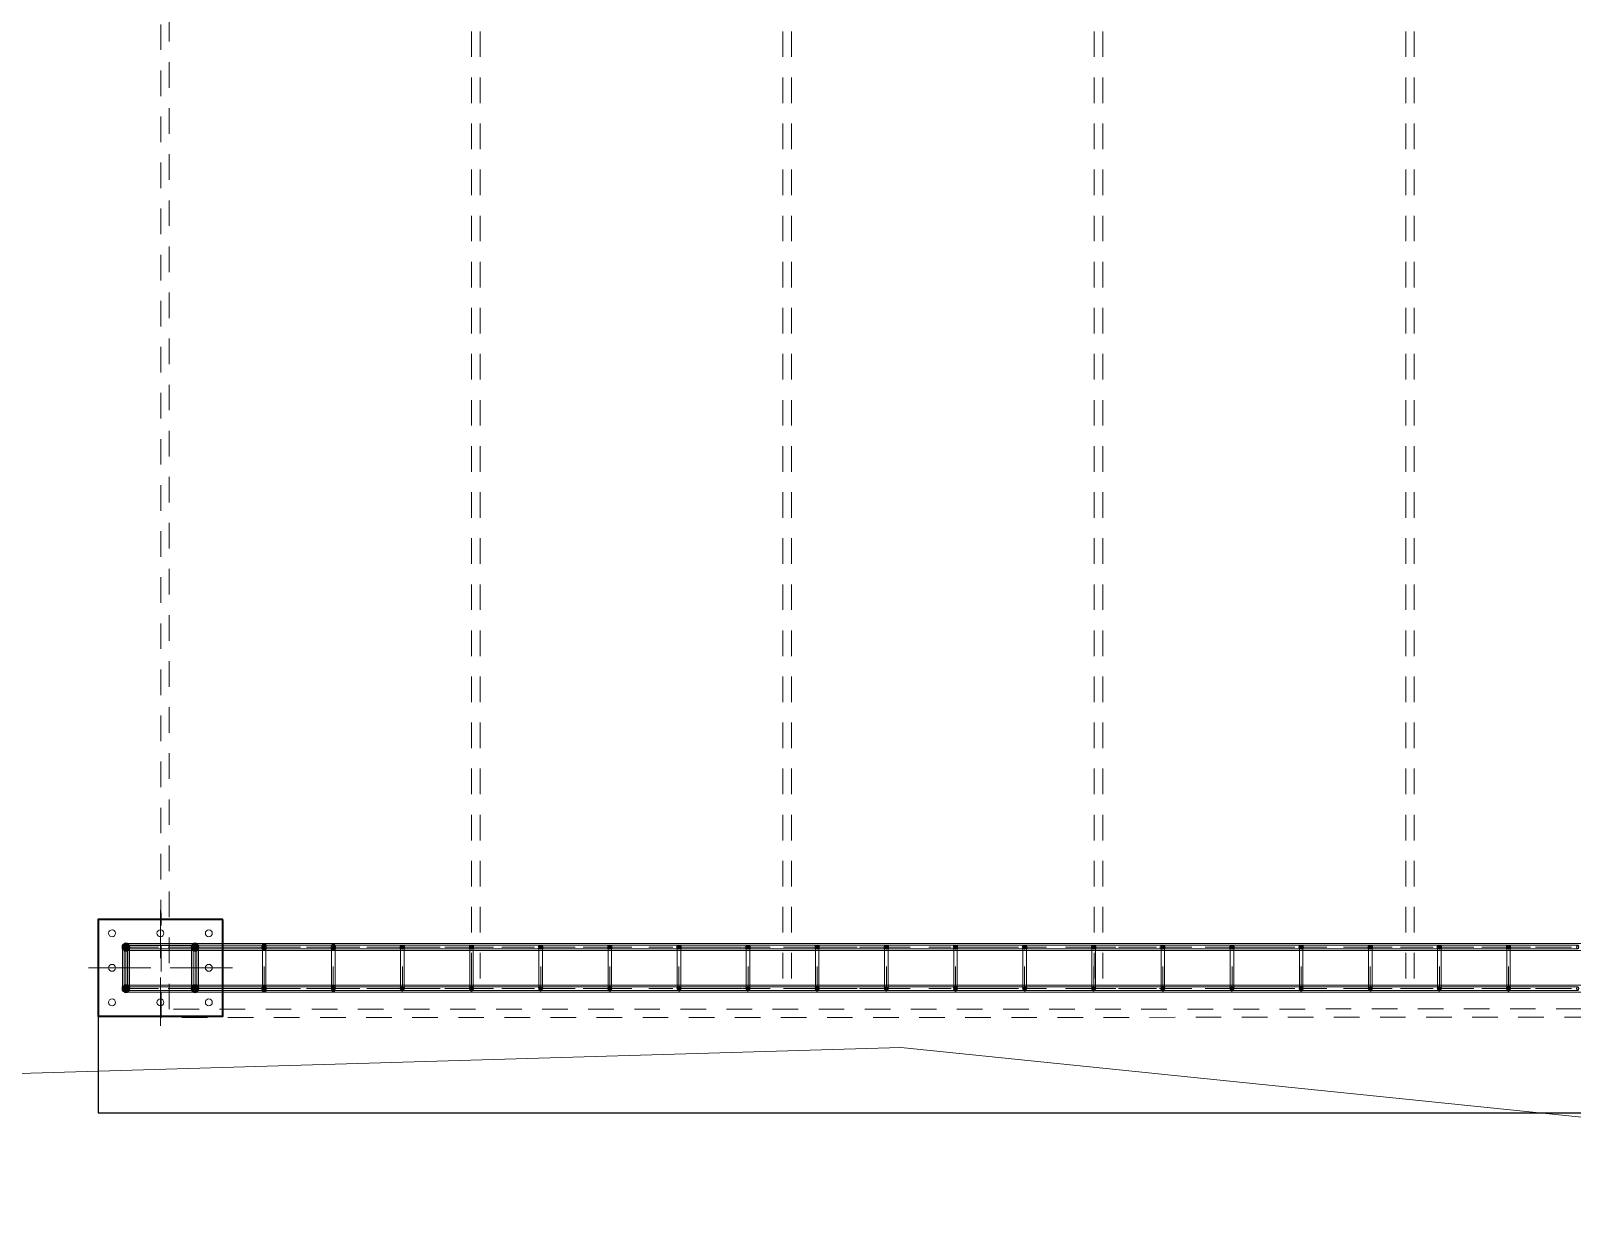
# Model space of a CAD drawing. Header units: inches. Extents: x 1693 to 10990, y 1878 to 5055.
# Drawn here: x 10268.75 to 10276.28, y 4376.28 to 4382.13 of the extents above; entities that cross this region are included whole.
import ezdxf

# ---------------------------------------------------------------- set-up
doc = ezdxf.new("R2010")
doc.units = ezdxf.units.IN
doc.header["$PDMODE"] = 1
doc.linetypes.add('HIDDEN2', pattern=[0.1875, 0.125, -0.0625])
doc.linetypes.add('Punto & Rayas', pattern=[0.335139, 0.15875, -0.088194, 0, -0.088194])
for name, color, linetype, lineweight, true_color in [('BLOQUE E-MOBILIARIO_Pluma_Nº__167', 7, 'Continuous', 13, 0x6a6a6a), ('TE F-ATRIO_Pluma_Nº__89', 7, 'Continuous', 5, 0x71cebe), ('TE F-MALLA RASCHEL_Pluma_Nº__28', 7, 'Continuous', 35, 0xa80f02), ('TE F-MALLA RASCHEL_Pluma_Nº__69', 7, 'Continuous', 5, 0x71cebe), ('TE F-MALLA RASCHEL_Pluma_Nº__88', 7, 'Continuous', 20, 0xfd4435), ('TE F-MALLA RASCHEL_Pluma_Nº__90', 7, 'Continuous', 5, 0x00bfbf)]:
    doc.layers.add(name, color=color, linetype=linetype, lineweight=lineweight, true_color=true_color)
doc.layers.add('Nuevo_PISOS_Pluma_Nº__252', color=252, linetype='Continuous', lineweight=13)
doc.layers.add('TE F-MALLA RASCHEL_Pluma_Nº__20', color=1, linetype='Continuous', lineweight=13)
doc.layers.add('TE F-ATRIO', color=7, linetype='Continuous')
doc.layers.add('TE F-MALLA RASCHEL', color=7, linetype='Continuous')
pattern_1 = [(45, (0, 0), (-0.07955, 0.07955), []), (45, (-0.02652, 0.02652), (-0.07955, 0.07955), [])]

# ---------------------------------------------------------------- blocks, each defined once
blk = doc.blocks.new('Forjado_191', base_point=(-11.758, 10.691))
at = {"layer": 'TE F-ATRIO_Pluma_Nº__89', "color": 123, "linetype": 'Continuous', "lineweight": 5, "true_color": 0x71cebe, "flags": 128}
blk.add_lwpolyline([(-11.758, 10.691), (-10.858, 10.691), (-10.858, 11.391), (-11.758, 11.391)], close=True, dxfattribs=at)
blk = doc.blocks.new('Pilar_355', base_point=(-11.308, 11.041))
at = {"layer": 'TE F-MALLA RASCHEL_Pluma_Nº__20', "color": 1, "linetype": 'Continuous', "lineweight": 13}
for p, q in [((-11.308, 11.111), (-11.308, 11.461)), ((-11.378, 11.041), (-11.828, 11.041)), ((-11.238, 11.041), (-10.788, 11.041)), ((-11.308, 10.971), (-11.308, 10.621))]:
    blk.add_line(p, q, dxfattribs=at)
blk.add_point((-11.308, 11.041), dxfattribs=at)
at = {"layer": 'TE F-MALLA RASCHEL_Pluma_Nº__28', "color": 14, "linetype": 'Continuous', "lineweight": 35, "true_color": 0xa80f02, "flags": 128}
blk.add_lwpolyline([(-10.858, 11.391), (-11.758, 11.391), (-11.758, 10.691), (-10.858, 10.691)], close=True, dxfattribs=at)
blk = doc.blocks.new('CHS Viga Conf en Caliente 23')
at = {"layer": 'TE F-MALLA RASCHEL_Pluma_Nº__69', "color": 123, "linetype": 'Punto & Rayas', "lineweight": 5, "true_color": 0x71cebe}
blk.add_line((0, 0), (0.5, 0), dxfattribs=at)
at = {"layer": 'TE F-MALLA RASCHEL_Pluma_Nº__90', "color": 132, "linetype": 'Continuous', "lineweight": 5, "true_color": 0x00bfbf}
for p, q in [((-0.009, 0), (-0.006, 0.009)), ((-0.006, 0.009), (0, 0.013)), ((0, 0.013), (0.5, 0.013)), ((0.491, 0), (0.494, 0.009)), ((0.494, -0.009), (0.491, 0)), ((0.495, 0.007), (0.493, 0)), ((0.493, 0), (0.495, -0.007)), ((0.494, 0.009), (0.5, 0.013)), ((0.5, 0.01), (0.495, 0.007)), ((0.5, 0.013), (0.506, 0.009)), ((0.505, 0.007), (0.5, 0.01)), ((0.507, 0), (0.505, 0.007)), ((0.505, -0.007), (0.507, 0)), ((0.506, 0.009), (0.509, 0)), ((0.509, 0), (0.506, -0.009)), ((-0.006, -0.009), (-0.009, 0)), ((0, -0.013), (-0.006, -0.009)), ((0, -0.013), (0.5, -0.013)), ((0.5, -0.013), (0.494, -0.009)), ((0.495, -0.007), (0.5, -0.01)), ((0.5, -0.01), (0.505, -0.007)), ((0.506, -0.009), (0.5, -0.013))]:
    blk.add_line(p, q, dxfattribs=at)
blk = doc.blocks.new('CHS Conf en Caliente 23')
at = {"layer": 'TE F-MALLA RASCHEL', "linetype": 'Continuous', "lineweight": 0, "true_color": 0xffffff}
h = blk.add_hatch(dxfattribs=at)
h.set_pattern_fill('ACERO', style=0, pattern_type=2)
h.set_pattern_definition(pattern_1)
h.paths.add_polyline_path([(0.0127, 0, 1), (-0.0127, 0, 1)])
h.paths.add_polyline_path([(0.0097, 0, -1), (-0.0097, 0, -1)], flags=0)
at = {"layer": 'TE F-MALLA RASCHEL_Pluma_Nº__28', "color": 14, "linetype": 'Continuous', "lineweight": 35, "true_color": 0xa80f02}
for radius, start, end in [(0.0127, 0, 180), (0.0127, 180, 0), (0.0097, 0, 180), (0.0097, 180, 0)]:
    blk.add_arc((0, 0), radius, start, end, dxfattribs=at)
blk = doc.blocks.new('CHS Conf en Caliente 23_3')
at = {"layer": 'TE F-MALLA RASCHEL', "linetype": 'Continuous', "lineweight": 0, "true_color": 0xffffff}
h = blk.add_hatch(dxfattribs=at)
h.set_pattern_fill('ACERO', style=0, pattern_type=2)
h.set_pattern_definition(pattern_1)
h.paths.add_polyline_path([(0.0254, 0, 1), (-0.0254, 0, 1)])
h.paths.add_polyline_path([(0.0224, 0, -1), (-0.0224, 0, -1)], flags=0)
at = {"layer": 'TE F-MALLA RASCHEL_Pluma_Nº__28', "color": 14, "linetype": 'Continuous', "lineweight": 35, "true_color": 0xa80f02}
for radius, start, end in [(0.0254, 0, 180), (0.0254, 180, 0), (0.0224, 0, 180), (0.0224, 180, 0)]:
    blk.add_arc((0, 0), radius, start, end, dxfattribs=at)
blk = doc.blocks.new('CHS Viga Conf en Caliente 23_2')
at = {"layer": 'TE F-MALLA RASCHEL_Pluma_Nº__69', "color": 123, "linetype": 'Punto & Rayas', "lineweight": 5, "true_color": 0x71cebe}
blk.add_line((0, 0), (0.5, 0), dxfattribs=at)
at = {"layer": 'TE F-MALLA RASCHEL_Pluma_Nº__90', "color": 132, "linetype": 'Continuous', "lineweight": 5, "true_color": 0x00bfbf}
for p, q in [((0.25, 0.0127), (0, 0.0127)), ((0, 0.0127), (0, 0)), ((0, 0), (0, -0.0127)), ((0.5, 0.0127), (0.25, 0.0127)), ((0.5, 0), (0.5, 0.0127)), ((0.5, -0.0127), (0.5, 0)), ((0, -0.0127), (0.25, -0.0127)), ((0.25, -0.0127), (0.5, -0.0127))]:
    blk.add_line(p, q, dxfattribs=at)
blk = doc.blocks.new('CHS Viga Conf en Caliente 23_3')
at = {"layer": 'TE F-MALLA RASCHEL_Pluma_Nº__69', "color": 123, "linetype": 'Punto & Rayas', "lineweight": 5, "true_color": 0x71cebe}
blk.add_line((0, 0), (0.3, 0), dxfattribs=at)
at = {"layer": 'TE F-MALLA RASCHEL_Pluma_Nº__90', "color": 132, "linetype": 'Continuous', "lineweight": 5, "true_color": 0x00bfbf}
for p, q in [((0.15, 0.0127), (0, 0.0127)), ((0, 0.0127), (0, 0)), ((0, 0), (0, -0.0127)), ((0.3, 0.0127), (0.15, 0.0127)), ((0.3, 0), (0.3, 0.0127)), ((0.3, -0.0127), (0.3, 0)), ((0, -0.0127), (0.15, -0.0127)), ((0.15, -0.0127), (0.3, -0.0127))]:
    blk.add_line(p, q, dxfattribs=at)
blk = doc.blocks.new('CHS Viga Conf en Caliente 23_4')
at = {"layer": 'TE F-MALLA RASCHEL_Pluma_Nº__69', "color": 123, "linetype": 'Punto & Rayas', "lineweight": 5, "true_color": 0x71cebe}
blk.add_line((0, 0), (0.3, 0), dxfattribs=at)
at = {"layer": 'TE F-MALLA RASCHEL_Pluma_Nº__90', "color": 132, "linetype": 'Continuous', "lineweight": 5, "true_color": 0x00bfbf}
for p, q in [((-0.011, 0), (-0.008, 0.009)), ((-0.008, 0.009), (0, 0.013)), ((0, 0.013), (0.3, 0.013)), ((0.289, 0), (0.292, 0.009)), ((0.292, -0.009), (0.289, 0)), ((0.292, 0.009), (0.3, 0.013)), ((0.294, 0.007), (0.292, 0)), ((0.292, 0), (0.294, -0.007)), ((0.3, 0.01), (0.294, 0.007)), ((0.3, 0.013), (0.308, 0.009)), ((0.306, 0.007), (0.3, 0.01)), ((0.308, 0), (0.306, 0.007)), ((0.306, -0.007), (0.308, 0)), ((0.308, 0.009), (0.311, 0)), ((0.311, 0), (0.308, -0.009)), ((-0.008, -0.009), (-0.011, 0)), ((0, -0.013), (-0.008, -0.009)), ((0, -0.013), (0.3, -0.013)), ((0.3, -0.013), (0.292, -0.009)), ((0.294, -0.007), (0.3, -0.01)), ((0.3, -0.01), (0.306, -0.007)), ((0.308, -0.009), (0.3, -0.013))]:
    blk.add_line(p, q, dxfattribs=at)
blk = doc.blocks.new('CHS Viga Conf en Caliente 23_6')
at = {"layer": 'TE F-MALLA RASCHEL_Pluma_Nº__69', "color": 123, "linetype": 'Punto & Rayas', "lineweight": 5, "true_color": 0x71cebe}
blk.add_line((0, 0), (0.5, 0), dxfattribs=at)
at = {"layer": 'TE F-MALLA RASCHEL_Pluma_Nº__90', "color": 132, "linetype": 'Continuous', "lineweight": 5, "true_color": 0x00bfbf}
for p, q in [((-0.018, 0), (-0.013, 0.018)), ((-0.013, 0.018), (0, 0.025)), ((0, 0.025), (0.5, 0.025)), ((0.482, 0), (0.487, 0.018)), ((0.487, -0.018), (0.482, 0)), ((0.489, 0.016), (0.484, 0)), ((0.484, 0), (0.489, -0.016)), ((0.487, 0.018), (0.5, 0.025)), ((0.5, 0.022), (0.489, 0.016)), ((0.5, 0.025), (0.513, 0.018)), ((0.511, 0.016), (0.5, 0.022)), ((0.516, 0), (0.511, 0.016)), ((0.511, -0.016), (0.516, 0)), ((0.513, 0.018), (0.518, 0)), ((0.518, 0), (0.513, -0.018)), ((-0.013, -0.018), (-0.018, 0)), ((0, -0.025), (-0.013, -0.018)), ((0, -0.025), (0.5, -0.025)), ((0.5, -0.025), (0.487, -0.018)), ((0.489, -0.016), (0.5, -0.022)), ((0.5, -0.022), (0.511, -0.016)), ((0.513, -0.018), (0.5, -0.025))]:
    blk.add_line(p, q, dxfattribs=at)
blk = doc.blocks.new('CHS Viga Conf en Caliente 23_7')
at = {"layer": 'TE F-MALLA RASCHEL_Pluma_Nº__69', "color": 123, "linetype": 'Punto & Rayas', "lineweight": 5, "true_color": 0x71cebe}
blk.add_line((0, 0), (1, 0), dxfattribs=at)
at = {"layer": 'TE F-MALLA RASCHEL_Pluma_Nº__90', "color": 132, "linetype": 'Continuous', "lineweight": 5, "true_color": 0x00bfbf}
for p, q in [((-0.011, 0), (-0.008, 0.018)), ((-0.008, 0.018), (0, 0.025)), ((0, 0.025), (1, 0.025)), ((0.989, 0), (0.992, 0.018)), ((0.992, -0.018), (0.989, 0)), ((0.993, 0.016), (0.99, 0)), ((0.99, 0), (0.993, -0.016)), ((0.992, 0.018), (1, 0.025)), ((1, 0.022), (0.993, 0.016)), ((1, 0.025), (1.008, 0.018)), ((1.007, 0.016), (1, 0.022)), ((1.01, 0), (1.007, 0.016)), ((1.007, -0.016), (1.01, 0)), ((1.008, 0.018), (1.011, 0)), ((1.011, 0), (1.008, -0.018)), ((-0.008, -0.018), (-0.011, 0)), ((0, -0.025), (-0.008, -0.018)), ((0, -0.025), (1, -0.025)), ((1, -0.025), (0.992, -0.018)), ((0.993, -0.016), (1, -0.022)), ((1, -0.022), (1.007, -0.016)), ((1.008, -0.018), (1, -0.025))]:
    blk.add_line(p, q, dxfattribs=at)
blk = doc.blocks.new('CHS Viga Conf en Caliente 23_8')
at = {"layer": 'TE F-MALLA RASCHEL_Pluma_Nº__69', "color": 123, "linetype": 'Punto & Rayas', "lineweight": 5, "true_color": 0x71cebe}
blk.add_line((0, 0), (0.3, 0), dxfattribs=at)
at = {"layer": 'TE F-MALLA RASCHEL_Pluma_Nº__90', "color": 132, "linetype": 'Continuous', "lineweight": 5, "true_color": 0x00bfbf}
for p, q in [((0.15, 0.0254), (0, 0.0254)), ((0, 0.0254), (0, 0)), ((0, 0), (0, -0.0254)), ((0.3, 0.0254), (0.15, 0.0254)), ((0.3, 0), (0.3, 0.0254)), ((0.3, -0.0254), (0.3, 0)), ((0, -0.0254), (0.15, -0.0254)), ((0.15, -0.0254), (0.3, -0.0254))]:
    blk.add_line(p, q, dxfattribs=at)
blk = doc.blocks.new('Pilar_402', base_point=(-10.958, 11.291))
at = {"layer": 'TE F-MALLA RASCHEL_Pluma_Nº__88', "color": 20, "linetype": 'Continuous', "lineweight": 20, "true_color": 0xfd4435, "flags": 128}
blk.add_lwpolyline([(-10.983, 11.291, 0.414214), (-10.958, 11.266, 0.414214), (-10.933, 11.291, 0.414214), (-10.958, 11.316, 0.414214)], format="xyb", close=True, dxfattribs=at)
blk = doc.blocks.new('Pilar_403', base_point=(-11.658, 11.291))
at = {"layer": 'TE F-MALLA RASCHEL_Pluma_Nº__88', "color": 20, "linetype": 'Continuous', "lineweight": 20, "true_color": 0xfd4435, "flags": 128}
blk.add_lwpolyline([(-11.633, 11.291, -0.414214), (-11.658, 11.266, -0.414214), (-11.683, 11.291, -0.414214), (-11.658, 11.316, -0.414214)], format="xyb", close=True, dxfattribs=at)
blk = doc.blocks.new('Pilar_404', base_point=(-11.308, 11.291))
at = {"layer": 'TE F-MALLA RASCHEL_Pluma_Nº__88', "color": 20, "linetype": 'Continuous', "lineweight": 20, "true_color": 0xfd4435, "flags": 128}
blk.add_lwpolyline([(-11.283, 11.291, -0.414214), (-11.308, 11.266, -0.414214), (-11.333, 11.291, -0.414214), (-11.308, 11.316, -0.414214)], format="xyb", close=True, dxfattribs=at)
blk = doc.blocks.new('Pilar_405', base_point=(-10.958, 10.791))
at = {"layer": 'TE F-MALLA RASCHEL_Pluma_Nº__88', "color": 20, "linetype": 'Continuous', "lineweight": 20, "true_color": 0xfd4435, "flags": 128}
blk.add_lwpolyline([(-10.983, 10.791, -0.414214), (-10.958, 10.816, -0.414214), (-10.933, 10.791, -0.414214), (-10.958, 10.766, -0.414214)], format="xyb", close=True, dxfattribs=at)
blk = doc.blocks.new('Pilar_406', base_point=(-11.658, 10.791))
at = {"layer": 'TE F-MALLA RASCHEL_Pluma_Nº__88', "color": 20, "linetype": 'Continuous', "lineweight": 20, "true_color": 0xfd4435, "flags": 128}
blk.add_lwpolyline([(-11.633, 10.791, 0.414214), (-11.658, 10.816, 0.414214), (-11.683, 10.791, 0.414214), (-11.658, 10.766, 0.414214)], format="xyb", close=True, dxfattribs=at)
blk = doc.blocks.new('Pilar_407', base_point=(-11.308, 10.791))
at = {"layer": 'TE F-MALLA RASCHEL_Pluma_Nº__88', "color": 20, "linetype": 'Continuous', "lineweight": 20, "true_color": 0xfd4435, "flags": 128}
blk.add_lwpolyline([(-11.283, 10.791, 0.414214), (-11.308, 10.816, 0.414214), (-11.333, 10.791, 0.414214), (-11.308, 10.766, 0.414214)], format="xyb", close=True, dxfattribs=at)
blk = doc.blocks.new('Pilar_408', base_point=(-10.958, 11.041))
at = {"layer": 'TE F-MALLA RASCHEL_Pluma_Nº__88', "color": 20, "linetype": 'Continuous', "lineweight": 20, "true_color": 0xfd4435, "flags": 128}
blk.add_lwpolyline([(-10.983, 11.041, 0.414214), (-10.958, 11.016, 0.414214), (-10.933, 11.041, 0.414214), (-10.958, 11.066, 0.414214)], format="xyb", close=True, dxfattribs=at)
blk = doc.blocks.new('Pilar_409', base_point=(-11.658, 11.041))
at = {"layer": 'TE F-MALLA RASCHEL_Pluma_Nº__88', "color": 20, "linetype": 'Continuous', "lineweight": 20, "true_color": 0xfd4435, "flags": 128}
blk.add_lwpolyline([(-11.683, 11.041, 0.414214), (-11.658, 11.016, 0.414214), (-11.633, 11.041, 0.414214), (-11.658, 11.066, 0.414214)], format="xyb", close=True, dxfattribs=at)

msp = doc.modelspace()

# ---------------------------------------------------------------- linework, layer by layer
msp.add_lwpolyline([(10269.083, 4377.3148), (10269.083, 4376.8438), (10293.3199, 4376.8438), (10293.3199, 4377.3148)])
at = {"layer": 'BLOQUE E-MOBILIARIO_Pluma_Nº__167', "color": 251, "linetype": 'Continuous', "lineweight": 13, "true_color": 0x6a6a6a}
msp.add_lwpolyline([(10267.8066, 4388.7091), (10267.8063, 4387.6965), (10268.0145, 4387.6965), (10268.0136, 4385.0977), (10268.834, 4385.0975), (10268.833, 4382.2893), (10268.0126, 4382.2896), (10268.0116, 4379.3903), (10267.8034, 4379.3903), (10267.8031, 4378.479), (10267.1542, 4378.4792), (10267.1589, 4376.99), (10269.9628, 4377.0723), (10273.0017, 4377.1615), (10289.8935, 4375.4336), (10292.4999, 4375.5349), (10292.4998, 4375.2374), (10296.0775, 4375.2366)], dxfattribs=at)
at = {"layer": 'Nuevo_PISOS_Pluma_Nº__252', "linetype": 'HIDDEN2'}
for p, q in [((10270.9056, 4387.2987), (10270.9056, 4377.4498)), ((10270.9476, 4387.2987), (10270.9476, 4377.4498)), ((10272.4258, 4387.2987), (10272.4258, 4377.4498)), ((10272.4679, 4387.2987), (10272.4679, 4377.4498)), ((10273.9461, 4387.2987), (10273.9461, 4377.4498)), ((10273.9881, 4387.2987), (10273.9881, 4377.4498)), ((10275.4663, 4387.2987), (10275.4663, 4377.4498)), ((10275.5084, 4387.2987), (10275.5084, 4377.4498))]:
    msp.add_line(p, q, dxfattribs=at)
for points in [[(10269.3868, 4387.4337), (10293.0161, 4387.4337), (10293.0161, 4377.3147), (10269.3896, 4377.3081)], [(10269.4273, 4387.3932), (10292.9727, 4387.3998), (10292.9756, 4377.3552), (10269.4301, 4377.3486)]]:
    msp.add_lwpolyline(points, close=True, dxfattribs=at)
at = {"layer": 'TE F-MALLA RASCHEL_Pluma_Nº__69', "color": 123, "linetype": 'Punto & Rayas', "lineweight": 5, "true_color": 0x71cebe}
for p, q in [((10269.218, 4377.6523), (10293.202, 4377.6523)), ((10269.218, 4377.6523), (10293.202, 4377.6523)), ((10269.218, 4377.4498), (10293.202, 4377.4498)), ((10269.218, 4377.4498), (10293.202, 4377.4498))]:
    msp.add_line(p, q, dxfattribs=at)
at = {"layer": 'TE F-MALLA RASCHEL_Pluma_Nº__90', "color": 132, "linetype": 'Continuous', "lineweight": 5, "true_color": 0x00bfbf}
for p, q in [((10277.656, 4377.6695), (10269.218, 4377.6695)), ((10269.218, 4377.6695), (10269.218, 4377.6523)), ((10277.656, 4377.6695), (10269.218, 4377.6695)), ((10269.218, 4377.6695), (10269.218, 4377.6523)), ((10269.218, 4377.6523), (10269.218, 4377.6352)), ((10269.218, 4377.6523), (10269.218, 4377.6352)), ((10269.218, 4377.6352), (10277.656, 4377.6352)), ((10269.218, 4377.6352), (10277.656, 4377.6352)), ((10277.656, 4377.467), (10269.218, 4377.467)), ((10269.218, 4377.467), (10269.218, 4377.4498)), ((10277.656, 4377.467), (10269.218, 4377.467)), ((10269.218, 4377.467), (10269.218, 4377.4498)), ((10269.218, 4377.4498), (10269.218, 4377.4327)), ((10269.218, 4377.4498), (10269.218, 4377.4327)), ((10269.218, 4377.4327), (10277.656, 4377.4327)), ((10269.218, 4377.4327), (10277.656, 4377.4327))]:
    msp.add_line(p, q, dxfattribs=at)

# ---------------------------------------------------------------- block references
at = {"layer": 'TE F-ATRIO', "color": 123, "linetype": 'Continuous', "lineweight": 5, "true_color": 0x71cebe, "xscale": 0.6750421965442606, "yscale": 0.6750421965442606, "zscale": 0.6750421965442606}
msp.add_blockref('Forjado_191', (10269.083, 4377.3148), dxfattribs=at)
at = {"layer": 'TE F-MALLA RASCHEL', "color": 14, "lineweight": 35, "true_color": 0xa80f02, "xscale": 0.6750421965442606, "yscale": 0.6750421965442606, "zscale": 0.6750421965442606}
for name, p in [('Pilar_355', (10269.3868, 4377.5511)), ('Pilar_403', (10269.1505, 4377.7198)), ('Pilar_404', (10269.3868, 4377.7198)), ('Pilar_402', (10269.623, 4377.7198)), ('Pilar_409', (10269.1505, 4377.5511)), ('Pilar_408', (10269.623, 4377.5511)), ('Pilar_406', (10269.1505, 4377.3823)), ('Pilar_407', (10269.3868, 4377.3823)), ('Pilar_405', (10269.623, 4377.3823))]:
    msp.add_blockref(name, p, dxfattribs=at)
at = {"layer": 'TE F-MALLA RASCHEL', "color": 104, "linetype": 'Continuous', "lineweight": 5, "true_color": 0x029e21, "yscale": 0.6750421965442606, "zscale": 0.6750421965442606}
for name, p, xscale in [('CHS Conf en Caliente 23_3', (10269.218, 4377.6523), 0.6750421965442606), ('CHS Conf en Caliente 23_3', (10269.5555, 4377.6523), 0.6750421965442606), ('CHS Viga Conf en Caliente 23_6', (10269.5555, 4377.6523), 0.6750421965442606), ('CHS Viga Conf en Caliente 23_7', (10269.5555, 4377.6523), 0.6750421965442606), ('CHS Conf en Caliente 23_3', (10269.218, 4377.4498), 0.6750421965442606), ('CHS Conf en Caliente 23_3', (10269.5555, 4377.4498), 0.6750421965442606), ('CHS Viga Conf en Caliente 23_6', (10269.5555, 4377.4498), 0.6750421965442606), ('CHS Viga Conf en Caliente 23_7', (10269.5555, 4377.4498), 0.6750421965442606), ('CHS Viga Conf en Caliente 23', (10269.218, 4377.4498), 0.6750421965442606), ('CHS Viga Conf en Caliente 23', (10269.5555, 4377.4498), -0.6750421965442606), ('CHS Viga Conf en Caliente 23', (10269.218, 4377.4498), 0.6750421965442606), ('CHS Viga Conf en Caliente 23', (10269.5555, 4377.4498), -0.6750421965442606), ('CHS Viga Conf en Caliente 23', (10269.218, 4377.4498), 0.6750421965442606), ('CHS Viga Conf en Caliente 23', (10269.5555, 4377.4498), -0.6750421965442606), ('CHS Viga Conf en Caliente 23', (10269.218, 4377.4498), 0.6750421965442606), ('CHS Viga Conf en Caliente 23', (10269.5555, 4377.4498), -0.6750421965442606), ('CHS Viga Conf en Caliente 23', (10269.218, 4377.4498), 0.6750421965442606), ('CHS Viga Conf en Caliente 23', (10269.5555, 4377.4498), -0.6750421965442606), ('CHS Viga Conf en Caliente 23', (10269.218, 4377.4498), 0.6750421965442606), ('CHS Viga Conf en Caliente 23', (10269.5555, 4377.4498), -0.6750421965442606), ('CHS Viga Conf en Caliente 23', (10269.5555, 4377.4498), -0.6750421965442606), ('CHS Viga Conf en Caliente 23', (10269.218, 4377.4498), 0.6750421965442606), ('CHS Viga Conf en Caliente 23_2', (10269.218, 4377.4498), 0.6750421965442606), ('CHS Viga Conf en Caliente 23_2', (10269.218, 4377.4498), 0.6750421965442606), ('CHS Viga Conf en Caliente 23_2', (10269.218, 4377.4498), 0.6750421965442606), ('CHS Viga Conf en Caliente 23_2', (10269.218, 4377.4498), 0.6750421965442606), ('CHS Viga Conf en Caliente 23_2', (10269.218, 4377.4498), 0.6750421965442606), ('CHS Viga Conf en Caliente 23_2', (10269.218, 4377.4498), 0.6750421965442606), ('CHS Viga Conf en Caliente 23_2', (10269.218, 4377.4498), 0.6750421965442606), ('CHS Viga Conf en Caliente 23_2', (10269.218, 4377.4498), 0.6750421965442606), ('CHS Viga Conf en Caliente 23_2', (10269.218, 4377.4498), 0.6750421965442606), ('CHS Viga Conf en Caliente 23_2', (10269.218, 4377.4498), 0.6750421965442606), ('CHS Viga Conf en Caliente 23_2', (10269.218, 4377.4498), 0.6750421965442606), ('CHS Viga Conf en Caliente 23', (10269.893, 4377.4498), -0.6750421965442606), ('CHS Viga Conf en Caliente 23', (10269.5555, 4377.4498), 0.6750421965442606), ('CHS Conf en Caliente 23', (10269.893, 4377.4498), 0.6750421965442606), ('CHS Viga Conf en Caliente 23', (10270.2306, 4377.4498), -0.6750421965442606), ('CHS Viga Conf en Caliente 23', (10269.893, 4377.4498), 0.6750421965442606), ('CHS Conf en Caliente 23', (10270.2306, 4377.4498), 0.6750421965442606), ('CHS Viga Conf en Caliente 23', (10270.5681, 4377.4498), -0.6750421965442606), ('CHS Viga Conf en Caliente 23', (10270.2306, 4377.4498), 0.6750421965442606), ('CHS Conf en Caliente 23', (10270.5681, 4377.4498), 0.6750421965442606), ('CHS Viga Conf en Caliente 23', (10270.5681, 4377.4498), 0.6750421965442606), ('CHS Conf en Caliente 23', (10270.9056, 4377.4498), 0.6750421965442606), ('CHS Viga Conf en Caliente 23', (10270.9056, 4377.4498), 0.6750421965442606), ('CHS Conf en Caliente 23', (10271.2431, 4377.4498), 0.6750421965442606), ('CHS Viga Conf en Caliente 23', (10271.2431, 4377.4498), 0.6750421965442606), ('CHS Conf en Caliente 23', (10271.5806, 4377.4498), 0.6750421965442606), ('CHS Viga Conf en Caliente 23', (10271.5806, 4377.4498), 0.6750421965442606), ('CHS Conf en Caliente 23', (10271.9182, 4377.4498), 0.6750421965442606), ('CHS Viga Conf en Caliente 23', (10271.9182, 4377.4498), 0.6750421965442606), ('CHS Conf en Caliente 23', (10272.2557, 4377.4498), 0.6750421965442606), ('CHS Viga Conf en Caliente 23', (10272.2557, 4377.4498), 0.6750421965442606), ('CHS Conf en Caliente 23', (10272.5932, 4377.4498), 0.6750421965442606), ('CHS Viga Conf en Caliente 23', (10272.5932, 4377.4498), 0.6750421965442606), ('CHS Conf en Caliente 23', (10272.9307, 4377.4498), 0.6750421965442606), ('CHS Viga Conf en Caliente 23', (10272.9307, 4377.4498), 0.6750421965442606), ('CHS Conf en Caliente 23', (10273.2683, 4377.4498), 0.6750421965442606), ('CHS Viga Conf en Caliente 23', (10273.2683, 4377.4498), 0.6750421965442606), ('CHS Conf en Caliente 23', (10273.6058, 4377.4498), 0.6750421965442606), ('CHS Viga Conf en Caliente 23', (10273.6058, 4377.4498), 0.6750421965442606), ('CHS Conf en Caliente 23', (10273.9433, 4377.4498), 0.6750421965442606), ('CHS Viga Conf en Caliente 23', (10273.9433, 4377.4498), 0.6750421965442606), ('CHS Conf en Caliente 23', (10274.2808, 4377.4498), 0.6750421965442606), ('CHS Viga Conf en Caliente 23', (10274.2808, 4377.4498), 0.6750421965442606), ('CHS Conf en Caliente 23', (10274.6183, 4377.4498), 0.6750421965442606), ('CHS Viga Conf en Caliente 23', (10274.6183, 4377.4498), 0.6750421965442606), ('CHS Conf en Caliente 23', (10274.9559, 4377.4498), 0.6750421965442606), ('CHS Viga Conf en Caliente 23', (10274.9559, 4377.4498), 0.6750421965442606), ('CHS Conf en Caliente 23', (10275.2934, 4377.4498), 0.6750421965442606), ('CHS Viga Conf en Caliente 23', (10275.2934, 4377.4498), 0.6750421965442606), ('CHS Conf en Caliente 23', (10275.6309, 4377.4498), 0.6750421965442606), ('CHS Viga Conf en Caliente 23', (10275.6309, 4377.4498), 0.6750421965442606), ('CHS Conf en Caliente 23', (10275.9684, 4377.4498), 0.6750421965442606), ('CHS Viga Conf en Caliente 23', (10275.9684, 4377.4498), 0.6750421965442606)]:
    msp.add_blockref(name, p, dxfattribs=dict(at, xscale=xscale))
for name, p, xscale, rotation in [('CHS Viga Conf en Caliente 23_8', (10269.218, 4377.4498), -0.6750421965442606, 270), ('CHS Viga Conf en Caliente 23_4', (10269.218, 4377.4498), -0.6750421965442606, 270), ('CHS Viga Conf en Caliente 23_4', (10269.218, 4377.6523), 0.6750421965442606, 270), ('CHS Viga Conf en Caliente 23_4', (10269.218, 4377.4498), -0.6750421965442606, 270), ('CHS Viga Conf en Caliente 23_4', (10269.218, 4377.6523), 0.6750421965442606, 270), ('CHS Viga Conf en Caliente 23_4', (10269.218, 4377.4498), -0.6750421965442606, 270), ('CHS Viga Conf en Caliente 23_4', (10269.218, 4377.6523), 0.6750421965442606, 270), ('CHS Viga Conf en Caliente 23_4', (10269.218, 4377.4498), -0.6750421965442606, 270), ('CHS Viga Conf en Caliente 23_4', (10269.218, 4377.6523), 0.6750421965442606, 270), ('CHS Viga Conf en Caliente 23_4', (10269.218, 4377.4498), -0.6750421965442606, 270), ('CHS Viga Conf en Caliente 23_4', (10269.218, 4377.6523), 0.6750421965442606, 270), ('CHS Viga Conf en Caliente 23_4', (10269.218, 4377.4498), -0.6750421965442606, 270), ('CHS Viga Conf en Caliente 23_4', (10269.218, 4377.6523), 0.6750421965442606, 270), ('CHS Viga Conf en Caliente 23_4', (10269.218, 4377.6523), 0.6750421965442606, 270), ('CHS Viga Conf en Caliente 23_4', (10269.218, 4377.4498), -0.6750421965442606, 270), ('CHS Viga Conf en Caliente 23_3', (10269.218, 4377.4498), -0.6750421965442606, 270), ('CHS Viga Conf en Caliente 23_3', (10269.218, 4377.4498), -0.6750421965442606, 270), ('CHS Viga Conf en Caliente 23_3', (10269.218, 4377.4498), -0.6750421965442606, 270), ('CHS Viga Conf en Caliente 23_3', (10269.218, 4377.4498), -0.6750421965442606, 270), ('CHS Viga Conf en Caliente 23_3', (10269.218, 4377.4498), -0.6750421965442606, 270), ('CHS Viga Conf en Caliente 23_3', (10269.218, 4377.4498), -0.6750421965442606, 270), ('CHS Viga Conf en Caliente 23_3', (10269.218, 4377.4498), -0.6750421965442606, 270), ('CHS Viga Conf en Caliente 23_3', (10269.218, 4377.4498), -0.6750421965442606, 270), ('CHS Viga Conf en Caliente 23_3', (10269.218, 4377.4498), -0.6750421965442606, 270), ('CHS Viga Conf en Caliente 23_3', (10269.218, 4377.4498), -0.6750421965442606, 270), ('CHS Viga Conf en Caliente 23_3', (10269.218, 4377.4498), -0.6750421965442606, 270), ('CHS Viga Conf en Caliente 23', (10269.218, 4377.6523), -0.6750421965442606, 180), ('CHS Viga Conf en Caliente 23', (10269.5555, 4377.6523), 0.6750421965442606, 180), ('CHS Viga Conf en Caliente 23', (10269.218, 4377.6523), -0.6750421965442606, 180), ('CHS Viga Conf en Caliente 23', (10269.5555, 4377.6523), 0.6750421965442606, 180), ('CHS Viga Conf en Caliente 23', (10269.218, 4377.6523), -0.6750421965442606, 180), ('CHS Viga Conf en Caliente 23', (10269.5555, 4377.6523), 0.6750421965442606, 180), ('CHS Viga Conf en Caliente 23', (10269.218, 4377.6523), -0.6750421965442606, 180), ('CHS Viga Conf en Caliente 23', (10269.5555, 4377.6523), 0.6750421965442606, 180), ('CHS Viga Conf en Caliente 23', (10269.218, 4377.6523), -0.6750421965442606, 180), ('CHS Viga Conf en Caliente 23', (10269.5555, 4377.6523), 0.6750421965442606, 180), ('CHS Viga Conf en Caliente 23', (10269.218, 4377.6523), -0.6750421965442606, 180), ('CHS Viga Conf en Caliente 23', (10269.5555, 4377.6523), 0.6750421965442606, 180), ('CHS Viga Conf en Caliente 23', (10269.5555, 4377.6523), 0.6750421965442606, 180), ('CHS Viga Conf en Caliente 23', (10269.218, 4377.6523), -0.6750421965442606, 180), ('CHS Viga Conf en Caliente 23_2', (10269.218, 4377.6523), -0.6750421965442606, 180), ('CHS Viga Conf en Caliente 23_2', (10269.218, 4377.6523), -0.6750421965442606, 180), ('CHS Viga Conf en Caliente 23_2', (10269.218, 4377.6523), -0.6750421965442606, 180), ('CHS Viga Conf en Caliente 23_2', (10269.218, 4377.6523), -0.6750421965442606, 180), ('CHS Viga Conf en Caliente 23_2', (10269.218, 4377.6523), -0.6750421965442606, 180), ('CHS Viga Conf en Caliente 23_2', (10269.218, 4377.6523), -0.6750421965442606, 180), ('CHS Viga Conf en Caliente 23_2', (10269.218, 4377.6523), -0.6750421965442606, 180), ('CHS Viga Conf en Caliente 23_2', (10269.218, 4377.6523), -0.6750421965442606, 180), ('CHS Viga Conf en Caliente 23_2', (10269.218, 4377.6523), -0.6750421965442606, 180), ('CHS Viga Conf en Caliente 23_2', (10269.218, 4377.6523), -0.6750421965442606, 180), ('CHS Viga Conf en Caliente 23_8', (10269.5555, 4377.4498), -0.6750421965442606, 270), ('CHS Viga Conf en Caliente 23_4', (10269.5555, 4377.4498), 0.6750421965442606, 90), ('CHS Viga Conf en Caliente 23_4', (10269.5555, 4377.6523), -0.6750421965442606, 90), ('CHS Viga Conf en Caliente 23_4', (10269.5555, 4377.4498), 0.6750421965442606, 90), ('CHS Viga Conf en Caliente 23_4', (10269.5555, 4377.6523), -0.6750421965442606, 90), ('CHS Viga Conf en Caliente 23_4', (10269.5555, 4377.4498), 0.6750421965442606, 90), ('CHS Viga Conf en Caliente 23_4', (10269.5555, 4377.6523), -0.6750421965442606, 90), ('CHS Viga Conf en Caliente 23_4', (10269.5555, 4377.4498), 0.6750421965442606, 90), ('CHS Viga Conf en Caliente 23_4', (10269.5555, 4377.6523), -0.6750421965442606, 90), ('CHS Viga Conf en Caliente 23_4', (10269.5555, 4377.4498), 0.6750421965442606, 90), ('CHS Viga Conf en Caliente 23_4', (10269.5555, 4377.6523), -0.6750421965442606, 90), ('CHS Viga Conf en Caliente 23_4', (10269.5555, 4377.4498), 0.6750421965442606, 90), ('CHS Viga Conf en Caliente 23_4', (10269.5555, 4377.6523), -0.6750421965442606, 90), ('CHS Viga Conf en Caliente 23_4', (10269.5555, 4377.6523), -0.6750421965442606, 90), ('CHS Viga Conf en Caliente 23_4', (10269.5555, 4377.4498), 0.6750421965442606, 90), ('CHS Viga Conf en Caliente 23_3', (10269.5555, 4377.4498), 0.6750421965442606, 90), ('CHS Viga Conf en Caliente 23_3', (10269.5555, 4377.4498), 0.6750421965442606, 90), ('CHS Viga Conf en Caliente 23_3', (10269.5555, 4377.4498), 0.6750421965442606, 90), ('CHS Viga Conf en Caliente 23_3', (10269.5555, 4377.4498), 0.6750421965442606, 90), ('CHS Viga Conf en Caliente 23_3', (10269.5555, 4377.4498), 0.6750421965442606, 90), ('CHS Viga Conf en Caliente 23_3', (10269.5555, 4377.4498), 0.6750421965442606, 90), ('CHS Viga Conf en Caliente 23_3', (10269.5555, 4377.4498), 0.6750421965442606, 90), ('CHS Viga Conf en Caliente 23_3', (10269.5555, 4377.4498), 0.6750421965442606, 90), ('CHS Viga Conf en Caliente 23_3', (10269.5555, 4377.4498), 0.6750421965442606, 90), ('CHS Viga Conf en Caliente 23_3', (10269.5555, 4377.4498), 0.6750421965442606, 90), ('CHS Viga Conf en Caliente 23_3', (10269.5555, 4377.4498), 0.6750421965442606, 90), ('CHS Viga Conf en Caliente 23', (10269.893, 4377.6523), 0.6750421965442606, 180), ('CHS Viga Conf en Caliente 23', (10269.5555, 4377.6523), -0.6750421965442606, 180), ('CHS Conf en Caliente 23', (10269.893, 4377.6523), -0.6750421965442606, 180), ('CHS Viga Conf en Caliente 23_3', (10269.893, 4377.4498), -0.6750421965442606, 270), ('CHS Viga Conf en Caliente 23_3', (10269.893, 4377.4498), -0.6750421965442606, 270), ('CHS Viga Conf en Caliente 23', (10270.2306, 4377.6523), 0.6750421965442606, 180), ('CHS Viga Conf en Caliente 23', (10269.893, 4377.6523), -0.6750421965442606, 180), ('CHS Conf en Caliente 23', (10270.2306, 4377.6523), -0.6750421965442606, 180), ('CHS Viga Conf en Caliente 23_3', (10270.2306, 4377.4498), -0.6750421965442606, 270), ('CHS Viga Conf en Caliente 23_3', (10270.2306, 4377.4498), -0.6750421965442606, 270), ('CHS Viga Conf en Caliente 23', (10270.5681, 4377.6523), 0.6750421965442606, 180), ('CHS Viga Conf en Caliente 23', (10270.2306, 4377.6523), -0.6750421965442606, 180), ('CHS Conf en Caliente 23', (10270.5681, 4377.6523), -0.6750421965442606, 180), ('CHS Viga Conf en Caliente 23_3', (10270.5681, 4377.4498), -0.6750421965442606, 270), ('CHS Viga Conf en Caliente 23_3', (10270.5681, 4377.4498), -0.6750421965442606, 270), ('CHS Viga Conf en Caliente 23', (10270.5681, 4377.6523), -0.6750421965442606, 180), ('CHS Conf en Caliente 23', (10270.9056, 4377.6523), -0.6750421965442606, 180), ('CHS Viga Conf en Caliente 23_3', (10270.9056, 4377.4498), -0.6750421965442606, 270), ('CHS Viga Conf en Caliente 23_3', (10270.9056, 4377.4498), -0.6750421965442606, 270), ('CHS Viga Conf en Caliente 23', (10270.9056, 4377.6523), -0.6750421965442606, 180), ('CHS Conf en Caliente 23', (10271.2431, 4377.6523), -0.6750421965442606, 180), ('CHS Viga Conf en Caliente 23_3', (10271.2431, 4377.4498), -0.6750421965442606, 270), ('CHS Viga Conf en Caliente 23_3', (10271.2431, 4377.4498), -0.6750421965442606, 270), ('CHS Viga Conf en Caliente 23', (10271.2431, 4377.6523), -0.6750421965442606, 180), ('CHS Conf en Caliente 23', (10271.5806, 4377.6523), -0.6750421965442606, 180), ('CHS Viga Conf en Caliente 23_3', (10271.5806, 4377.4498), -0.6750421965442606, 270), ('CHS Viga Conf en Caliente 23_3', (10271.5806, 4377.4498), -0.6750421965442606, 270), ('CHS Viga Conf en Caliente 23', (10271.5806, 4377.6523), -0.6750421965442606, 180), ('CHS Conf en Caliente 23', (10271.9182, 4377.6523), -0.6750421965442606, 180), ('CHS Viga Conf en Caliente 23_3', (10271.9182, 4377.4498), -0.6750421965442606, 270), ('CHS Viga Conf en Caliente 23_3', (10271.9182, 4377.4498), -0.6750421965442606, 270), ('CHS Viga Conf en Caliente 23', (10271.9182, 4377.6523), -0.6750421965442606, 180), ('CHS Conf en Caliente 23', (10272.2557, 4377.6523), -0.6750421965442606, 180), ('CHS Viga Conf en Caliente 23_3', (10272.2557, 4377.4498), -0.6750421965442606, 270), ('CHS Viga Conf en Caliente 23_3', (10272.2557, 4377.4498), -0.6750421965442606, 270), ('CHS Viga Conf en Caliente 23', (10272.2557, 4377.6523), -0.6750421965442606, 180), ('CHS Conf en Caliente 23', (10272.5932, 4377.6523), -0.6750421965442606, 180), ('CHS Viga Conf en Caliente 23_3', (10272.5932, 4377.4498), -0.6750421965442606, 270), ('CHS Viga Conf en Caliente 23_3', (10272.5932, 4377.4498), -0.6750421965442606, 270), ('CHS Viga Conf en Caliente 23', (10272.5932, 4377.6523), -0.6750421965442606, 180), ('CHS Conf en Caliente 23', (10272.9307, 4377.6523), -0.6750421965442606, 180), ('CHS Viga Conf en Caliente 23_3', (10272.9307, 4377.4498), -0.6750421965442606, 270), ('CHS Viga Conf en Caliente 23_3', (10272.9307, 4377.4498), -0.6750421965442606, 270), ('CHS Viga Conf en Caliente 23', (10272.9307, 4377.6523), -0.6750421965442606, 180), ('CHS Conf en Caliente 23', (10273.2683, 4377.6523), -0.6750421965442606, 180), ('CHS Viga Conf en Caliente 23_3', (10273.2683, 4377.4498), -0.6750421965442606, 270), ('CHS Viga Conf en Caliente 23_3', (10273.2683, 4377.4498), -0.6750421965442606, 270), ('CHS Viga Conf en Caliente 23', (10273.2683, 4377.6523), -0.6750421965442606, 180), ('CHS Conf en Caliente 23', (10273.6058, 4377.6523), -0.6750421965442606, 180), ('CHS Viga Conf en Caliente 23_3', (10273.6058, 4377.4498), -0.6750421965442606, 270), ('CHS Viga Conf en Caliente 23_3', (10273.6058, 4377.4498), -0.6750421965442606, 270), ('CHS Viga Conf en Caliente 23', (10273.6058, 4377.6523), -0.6750421965442606, 180), ('CHS Conf en Caliente 23', (10273.9433, 4377.6523), -0.6750421965442606, 180), ('CHS Viga Conf en Caliente 23_3', (10273.9433, 4377.4498), -0.6750421965442606, 270), ('CHS Viga Conf en Caliente 23_3', (10273.9433, 4377.4498), -0.6750421965442606, 270), ('CHS Viga Conf en Caliente 23', (10273.9433, 4377.6523), -0.6750421965442606, 180), ('CHS Conf en Caliente 23', (10274.2808, 4377.6523), -0.6750421965442606, 180), ('CHS Viga Conf en Caliente 23_3', (10274.2808, 4377.4498), -0.6750421965442606, 270), ('CHS Viga Conf en Caliente 23_3', (10274.2808, 4377.4498), -0.6750421965442606, 270), ('CHS Viga Conf en Caliente 23', (10274.2808, 4377.6523), -0.6750421965442606, 180), ('CHS Conf en Caliente 23', (10274.6183, 4377.6523), -0.6750421965442606, 180), ('CHS Viga Conf en Caliente 23_3', (10274.6183, 4377.4498), -0.6750421965442606, 270), ('CHS Viga Conf en Caliente 23_3', (10274.6183, 4377.4498), -0.6750421965442606, 270), ('CHS Viga Conf en Caliente 23', (10274.6183, 4377.6523), -0.6750421965442606, 180), ('CHS Conf en Caliente 23', (10274.9559, 4377.6523), -0.6750421965442606, 180), ('CHS Viga Conf en Caliente 23_3', (10274.9559, 4377.4498), -0.6750421965442606, 270), ('CHS Viga Conf en Caliente 23_3', (10274.9559, 4377.4498), -0.6750421965442606, 270), ('CHS Viga Conf en Caliente 23', (10274.9559, 4377.6523), -0.6750421965442606, 180), ('CHS Conf en Caliente 23', (10275.2934, 4377.6523), -0.6750421965442606, 180), ('CHS Viga Conf en Caliente 23_3', (10275.2934, 4377.4498), -0.6750421965442606, 270), ('CHS Viga Conf en Caliente 23_3', (10275.2934, 4377.4498), -0.6750421965442606, 270), ('CHS Viga Conf en Caliente 23', (10275.2934, 4377.6523), -0.6750421965442606, 180), ('CHS Conf en Caliente 23', (10275.6309, 4377.6523), -0.6750421965442606, 180), ('CHS Viga Conf en Caliente 23_3', (10275.6309, 4377.4498), -0.6750421965442606, 270), ('CHS Viga Conf en Caliente 23_3', (10275.6309, 4377.4498), -0.6750421965442606, 270), ('CHS Viga Conf en Caliente 23', (10275.6309, 4377.6523), -0.6750421965442606, 180), ('CHS Conf en Caliente 23', (10275.9684, 4377.6523), -0.6750421965442606, 180), ('CHS Viga Conf en Caliente 23_3', (10275.9684, 4377.4498), -0.6750421965442606, 270), ('CHS Viga Conf en Caliente 23_3', (10275.9684, 4377.4498), -0.6750421965442606, 270), ('CHS Viga Conf en Caliente 23', (10275.9684, 4377.6523), -0.6750421965442606, 180)]:
    msp.add_blockref(name, p, dxfattribs=dict(at, xscale=xscale, rotation=rotation))

doc.saveas('drawing.dxf')
